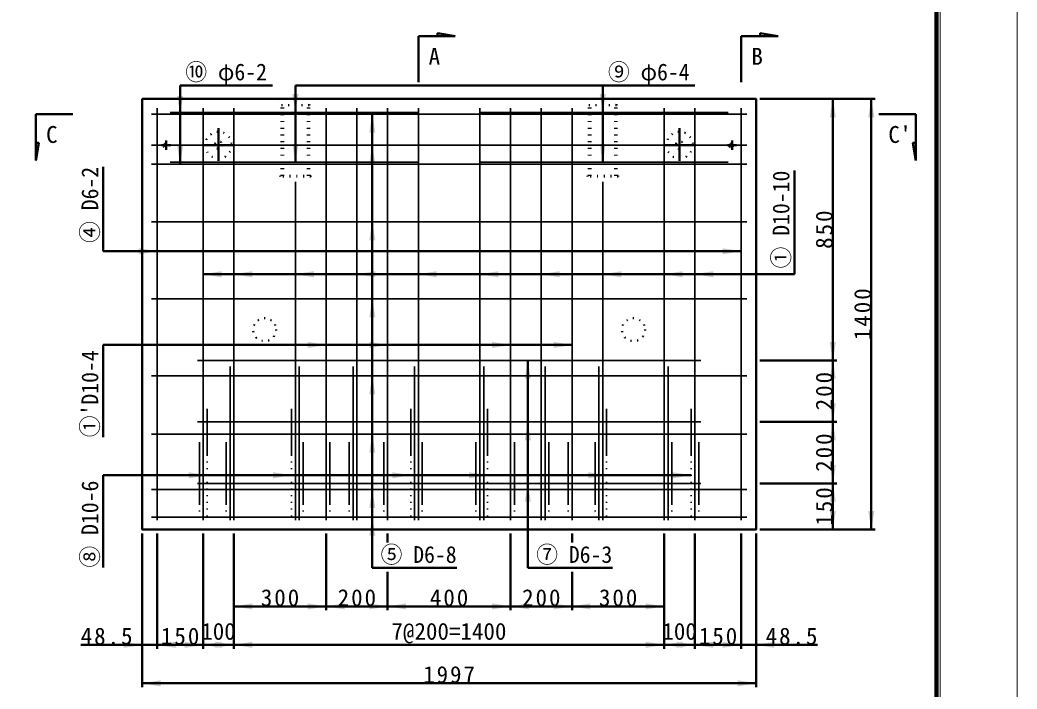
# Model space of a CAD drawing. Units: millimetres, scale not verified, with parts at other scales. Extents: x -2102 to 2102, y -1485 to 1485.
# Drawn here: x 805 to 2102, y -735 to 135 of the extents above; entities that cross this region are included whole.
import ezdxf
from ezdxf.enums import TextEntityAlignment as Align

# ---------------------------------------------------------------- set-up
doc = ezdxf.new("R2010")
doc.units = ezdxf.units.MM
doc.header["$LTSCALE"] = 5
doc.linetypes.add('DOTTED', pattern=[1.75, 0.25, -1.5])
doc.linetypes.add('LONG_DASHED_DOTTED', pattern=[15.25, 12, -1.5, 0.25, -1.5])
doc.layers.add('0-0_V-nasSTD', color=7, linetype='Continuous', lineweight=50)
doc.styles.add('ＭＳ ゴシック', font='')
doc.styles.get('ＭＳ ゴシック').set_extended_font_data('MS Gothic')

msp = doc.modelspace()

# ---------------------------------------------------------------- linework, layer by layer
at = {"layer": '0-0_V-nasSTD'}
for p, q in [((1323.4, 54.146), (1323.4, 114.146)), ((1348.4, 114.146), (1323.4, 114.146)), ((1348.4, 114.146), (1371.44, 114.146)), ((1743.4, 54.146), (1743.4, 114.146)), ((1768.4, 114.146), (1743.4, 114.146)), ((1768.4, 114.146), (1791.44, 114.146)), ((1013.4, 50.146), (1013.4, -52.254)), ((1013.4, 50.146), (1133.4, 50.146)), ((1163.4, 50.146), (1163.4, -49.854)), ((1163.4, 50.146), (1683.4, 50.146)), ((1563.4, 50.146), (1563.4, -49.854)), ((1767.8, 32.546), (1917.8, 32.546)), ((1862.8, 32.546), (1862.8, -307.454)), ((1912.8, 32.546), (1912.8, -527.454)), ((825.552, -24.414), (825.552, 12.546)), ((873.592, 12.546), (825.552, 12.546)), ((1263.4, -577.454), (1263.4, 12.546)), ((1922.8, 12.546), (1970.84, 12.546)), ((1970.84, -24.414), (1970.84, 12.546)), ((825.552, -24.414), (825.552, -47.454)), ((1970.84, -24.414), (1970.84, -47.454)), ((913.4, -165.571), (913.4, -55.571)), ((1812.8, -195.454), (1812.8, -60.454)), ((1743.4, -165.571), (913.4, -165.571)), ((1812.8, -195.454), (1043.4, -195.454)), ((1523.4, -287.454), (913.4, -287.454)), ((913.4, -407.454), (913.4, -287.454)), ((1465.9, -577.454), (1465.9, -307.454)), ((1767.8, -307.454), (1867.8, -307.454)), ((1862.8, -307.454), (1862.8, -387.454)), ((1767.8, -387.454), (1867.8, -387.454)), ((1862.8, -387.454), (1862.8, -467.454)), ((1678.4, -456.94), (913.4, -456.94)), ((913.4, -576.94), (913.4, -456.94)), ((1767.8, -467.454), (1867.8, -467.454)), ((1862.8, -527.454), (1862.8, -467.454)), ((1767.8, -527.454), (1917.8, -527.454)), ((964, -532.454), (964, -732.454)), ((983.4, -532.454), (983.4, -682.454)), ((1043.4, -532.454), (1043.4, -682.454)), ((1083.4, -532.454), (1083.4, -682.454)), ((1203.4, -532.454), (1203.4, -632.454)), ((1283.4, -532.454), (1283.4, -544.454)), ((1443.4, -532.454), (1443.4, -632.454)), ((1523.4, -532.454), (1523.4, -544.454)), ((1643.4, -532.454), (1643.4, -682.454)), ((1683.4, -532.454), (1683.4, -682.454)), ((1743.4, -532.454), (1743.4, -682.454)), ((1762.8, -532.454), (1762.8, -732.454)), ((1263.4, -577.454), (1373.4, -577.454)), ((1283.4, -582.454), (1283.4, -632.454)), ((1465.9, -577.454), (1575.9, -577.454)), ((1523.4, -582.454), (1523.4, -632.454)), ((1203.4, -627.454), (1083.4, -627.454)), ((1283.4, -627.454), (1203.4, -627.454)), ((1443.4, -627.454), (1283.4, -627.454)), ((1523.4, -627.454), (1443.4, -627.454)), ((1643.4, -627.454), (1523.4, -627.454)), ((884, -677.454), (964, -677.454)), ((1043.4, -677.454), (1083.4, -677.454)), ((1083.4, -677.454), (1643.4, -677.454)), ((1683.4, -677.454), (1643.4, -677.454)), ((1842.8, -677.454), (1762.8, -677.454)), ((964, -727.454), (1762.8, -727.454))]:
    msp.add_line(p, q, dxfattribs=at)
at = {"layer": '0-0_V-nasSTD', "linetype": 'DOTTED'}
for p, q in [((1142.4, 32.546), (1145.4, 24.546)), ((1181.4, 24.546), (1184.4, 32.546)), ((1542.4, 32.546), (1545.4, 24.546)), ((1581.4, 24.546), (1584.4, 32.546)), ((1145.4, -67.454), (1145.4, 24.546)), ((1181.4, 24.546), (1145.4, 24.546)), ((1147.4, -67.454), (1147.4, 24.546)), ((1179.4, -67.454), (1179.4, 24.546)), ((1181.4, -67.454), (1181.4, 24.546)), ((1545.4, -67.454), (1545.4, 24.546)), ((1581.4, 24.546), (1545.4, 24.546)), ((1547.4, -67.454), (1547.4, 24.546)), ((1579.4, -67.454), (1579.4, 24.546)), ((1581.4, -67.454), (1581.4, 24.546)), ((1183.4, -67.454), (1143.4, -67.454)), ((1143.4, -68.254), (1143.4, -67.454)), ((1183.4, -68.254), (1143.4, -68.254)), ((1183.4, -68.254), (1183.4, -67.454)), ((1583.4, -67.454), (1543.4, -67.454)), ((1543.4, -68.254), (1543.4, -67.454)), ((1583.4, -68.254), (1543.4, -68.254)), ((1583.4, -68.254), (1583.4, -67.454))]:
    msp.add_line(p, q, dxfattribs=at)
at = {"layer": '0-0_V-nasSTD', "lineweight": 35}
for p, q in [((983.4, 20.546), (983.4, -515.454)), ((1000.4, 14.946), (1323.4, 14.946)), ((1043.4, 20.546), (1043.4, -515.454)), ((1083.4, 20.546), (1083.4, -515.454)), ((1203.4, 20.546), (1203.4, -515.454)), ((1243.4, 20.546), (1243.4, -515.454)), ((1283.4, 20.546), (1283.4, -515.454)), ((1323.4, 20.546), (1323.4, -515.454)), ((1403.4, 20.546), (1403.4, -515.454)), ((1726.4, 14.946), (1403.4, 14.946)), ((1443.4, 20.546), (1443.4, -515.454)), ((1483.4, 20.546), (1483.4, -515.454)), ((1523.4, 20.546), (1523.4, -515.454)), ((1643.4, 20.546), (1643.4, -515.454)), ((1683.4, 20.546), (1683.4, -515.454)), ((1743.4, 20.546), (1743.4, -515.454)), ((976, 12.546), (1750.8, 12.546)), ((976, -27.454), (1750.8, -27.454)), ((1000.4, -49.854), (1323.4, -49.854)), ((1726.4, -49.854), (1403.4, -49.854)), ((976, -52.254), (1750.8, -52.254)), ((1163.4, -75.454), (1163.4, -515.454)), ((1563.4, -75.454), (1563.4, -515.454)), ((976, -127.454), (1750.8, -127.454)), ((976, -227.454), (1750.8, -227.454)), ((1036, -307.454), (1690.8, -307.454)), ((1078.4, -315.454), (1078.4, -515.454)), ((1168.4, -315.454), (1168.4, -515.454)), ((1238.4, -315.454), (1238.4, -515.454)), ((1318.4, -315.454), (1318.4, -515.454)), ((1408.4, -315.454), (1408.4, -515.454)), ((1488.4, -315.454), (1488.4, -515.454)), ((1558.4, -315.454), (1558.4, -515.454)), ((1648.4, -315.454), (1648.4, -515.454)), ((976, -327.454), (1750.8, -327.454)), ((1048.4, -370.296), (1048.4, -430.296)), ((1158.4, -370.296), (1158.4, -430.296)), ((1313.4, -370.296), (1313.4, -430.296)), ((1413.4, -370.296), (1413.4, -430.296)), ((1568.4, -370.296), (1568.4, -430.296)), ((1678.4, -370.296), (1678.4, -430.296)), ((1036, -387.454), (1690.8, -387.454)), ((976, -403.454), (1750.8, -403.454)), ((1038.4, -413.929), (1038.4, -493.929)), ((1073.4, -413.929), (1073.4, -493.929)), ((1173.4, -413.929), (1173.4, -493.929)), ((1208.4, -413.929), (1208.4, -493.929)), ((1233.4, -413.929), (1233.4, -493.929)), ((1278.4, -413.929), (1278.4, -493.929)), ((1328.4, -413.929), (1328.4, -493.929)), ((1398.4, -413.929), (1398.4, -493.929)), ((1448.4, -413.929), (1448.4, -493.929)), ((1493.4, -413.929), (1493.4, -493.929)), ((1518.4, -413.929), (1518.4, -493.929)), ((1553.4, -413.929), (1553.4, -493.929)), ((1653.4, -413.929), (1653.4, -493.929)), ((1688.4, -413.929), (1688.4, -493.929)), ((976, -475.454), (1750.8, -475.454)), ((1036, -467.454), (1690.8, -467.454)), ((976, -511.454), (1750.8, -511.454))]:
    msp.add_line(p, q, dxfattribs=at)
at = {"layer": '0-0_V-nasSTD', "linetype": 'LONG_DASHED_DOTTED'}
for p, q in [((1063.4, -5.654), (1063.4, -48.054)), ((1663.4, -5.654), (1663.4, -48.054)), ((995.2, -33.454), (995.2, -21.454)), ((1731.6, -33.454), (1731.6, -21.454)), ((989.2, -27.454), (1001.2, -27.454)), ((1042.2, -27.454), (1084.6, -27.454)), ((1642.2, -27.454), (1684.6, -27.454)), ((1725.6, -27.454), (1737.6, -27.454))]:
    msp.add_line(p, q, dxfattribs=at)
at = {"layer": '0-0_V-nasSTD', "linetype": 'DOTTED', "lineweight": 35}
for p, q in [((1048.4, -430.296), (1048.4, -517.454)), ((1158.4, -430.296), (1158.4, -517.454)), ((1313.4, -430.296), (1313.4, -517.454)), ((1413.4, -430.296), (1413.4, -517.454)), ((1568.4, -430.296), (1568.4, -517.454)), ((1678.4, -430.296), (1678.4, -517.454)), ((1038.4, -493.929), (1038.4, -507.454)), ((1073.4, -493.929), (1073.4, -507.454)), ((1173.4, -493.929), (1173.4, -507.454)), ((1208.4, -493.929), (1208.4, -507.454)), ((1233.4, -493.929), (1233.4, -507.454)), ((1278.4, -493.929), (1278.4, -507.454)), ((1328.4, -493.929), (1328.4, -507.454)), ((1398.4, -493.929), (1398.4, -507.454)), ((1448.4, -493.929), (1448.4, -507.454)), ((1493.4, -493.929), (1493.4, -507.454)), ((1518.4, -493.929), (1518.4, -507.454)), ((1553.4, -493.929), (1553.4, -507.454)), ((1653.4, -493.929), (1653.4, -507.454)), ((1688.4, -493.929), (1688.4, -507.454))]:
    msp.add_line(p, q, dxfattribs=at)
at = {"layer": '0-0_V-nasSTD', "lineweight": 18}
for points in [[(-2102.5, -1485), (-2102.5, 1485), (2102.5, 1485), (2102.5, -1485)], [(-2002.5, -1385), (-2002.5, 1385), (2002.5, 1385), (2002.5, -1385)]]:
    msp.add_lwpolyline(points, close=True, dxfattribs=at)
at = {"layer": '0-0_V-nasSTD', "lineweight": 100}
msp.add_lwpolyline([(1997.5, -1380), (1997.5, 1380), (-1997.5, 1380)], dxfattribs=at)
at = {"layer": '0-0_V-nasSTD'}
for points in [[(1348.4, 114.146), (1348.4, 117.986), (1371.44, 114.146)], [(1768.4, 114.146), (1768.4, 117.986), (1791.44, 114.146)], [(825.552, -24.414), (829.392, -24.414), (825.552, -47.454)], [(1970.84, -24.414), (1967, -24.414), (1970.84, -47.454)], [(964, -677.454), (983.4, -677.454), (1043.4, -677.454)], [(1762.8, -677.454), (1743.4, -677.454), (1683.4, -677.454)]]:
    msp.add_lwpolyline(points, dxfattribs=at)
msp.add_lwpolyline([(964, 32.546), (964, -527.454), (1762.8, -527.454), (1762.8, 32.546)], close=True, dxfattribs=at)
at = {"layer": '0-0_V-nasSTD', "linetype": 'DOTTED'}
for centre, radius in [((1063.4, -27.454), 17.2), ((1663.4, -27.454), 17.2), ((995.2, -27.454), 3.8), ((995.2, -27.454), 2.4), ((995.2, -27.454), 2), ((1063.4, -27.454), 5), ((1663.4, -27.454), 5), ((1731.6, -27.454), 3.8), ((1731.6, -27.454), 2.4), ((1731.6, -27.454), 2), ((1123.4, -267.454), 15), ((1603.4, -267.454), 15)]:
    msp.add_circle(centre, radius, dxfattribs=at)
at = {"layer": '0-0_V-nasSTD'}
for points in [[(1159.4, 38.946), (1163.4, 14.946), (1163.4, 38.946)], [(1163.4, 14.946), (1163.4, 38.946), (1167.4, 38.946)], [(1559.4, 38.946), (1563.4, 14.946), (1563.4, 38.946)], [(1563.4, 14.946), (1563.4, 38.946), (1567.4, 38.946)], [(1009.4, 36.546), (1013.4, 12.546), (1013.4, 36.546)], [(1013.4, 12.546), (1013.4, 36.546), (1017.4, 36.546)], [(1858.8, 8.546), (1862.8, 8.546), (1862.8, 32.546)], [(1862.8, 8.546), (1862.8, 32.546), (1866.8, 8.546)], [(1908.8, 8.546), (1912.8, 8.546), (1912.8, 32.546)], [(1912.8, 8.546), (1912.8, 32.546), (1916.8, 8.546)], [(1259.4, -11.454), (1263.4, -11.454), (1263.4, 12.546)], [(1263.4, -11.454), (1263.4, 12.546), (1267.4, -11.454)], [(1159.4, -25.854), (1163.4, -49.854), (1163.4, -25.854)], [(1163.4, -49.854), (1163.4, -25.854), (1167.4, -25.854)], [(1559.4, -25.854), (1563.4, -49.854), (1563.4, -25.854)], [(1563.4, -49.854), (1563.4, -25.854), (1567.4, -25.854)], [(1009.4, -28.254), (1013.4, -52.254), (1013.4, -28.254)], [(1013.4, -52.254), (1013.4, -28.254), (1017.4, -28.254)], [(1259.4, -51.454), (1263.4, -51.454), (1263.4, -27.454)], [(1263.4, -51.454), (1263.4, -27.454), (1267.4, -51.454)], [(1259.4, -151.454), (1263.4, -151.454), (1263.4, -127.454)], [(1263.4, -151.454), (1263.4, -127.454), (1267.4, -151.454)], [(959.4, -165.571), (959.4, -161.571), (983.4, -165.571)], [(959.4, -169.571), (959.4, -165.571), (983.4, -165.571)], [(1719.4, -165.571), (1719.4, -161.571), (1743.4, -165.571)], [(1719.4, -169.571), (1719.4, -165.571), (1743.4, -165.571)], [(1043.4, -195.454), (1067.4, -195.454), (1067.4, -191.454)], [(1083.4, -195.454), (1107.4, -195.454), (1107.4, -191.454)], [(1163.4, -195.454), (1187.4, -195.454), (1187.4, -191.454)], [(1243.4, -195.454), (1267.4, -195.454), (1267.4, -191.454)], [(1323.4, -195.454), (1347.4, -195.454), (1347.4, -191.454)], [(1403.4, -195.454), (1427.4, -195.454), (1427.4, -191.454)], [(1483.4, -195.454), (1507.4, -195.454), (1507.4, -191.454)], [(1563.4, -195.454), (1587.4, -195.454), (1587.4, -191.454)], [(1643.4, -195.454), (1667.4, -195.454), (1667.4, -191.454)], [(1683.4, -195.454), (1707.4, -195.454), (1707.4, -191.454)], [(1043.4, -195.454), (1067.4, -199.454), (1067.4, -195.454)], [(1083.4, -195.454), (1107.4, -199.454), (1107.4, -195.454)], [(1163.4, -195.454), (1187.4, -199.454), (1187.4, -195.454)], [(1243.4, -195.454), (1267.4, -199.454), (1267.4, -195.454)], [(1323.4, -195.454), (1347.4, -199.454), (1347.4, -195.454)], [(1403.4, -195.454), (1427.4, -199.454), (1427.4, -195.454)], [(1483.4, -195.454), (1507.4, -199.454), (1507.4, -195.454)], [(1563.4, -195.454), (1587.4, -199.454), (1587.4, -195.454)], [(1643.4, -195.454), (1667.4, -199.454), (1667.4, -195.454)], [(1683.4, -195.454), (1707.4, -199.454), (1707.4, -195.454)], [(1259.4, -251.454), (1263.4, -251.454), (1263.4, -227.454)], [(1263.4, -251.454), (1263.4, -227.454), (1267.4, -251.454)], [(1179.4, -287.454), (1179.4, -283.454), (1203.4, -287.454)], [(1259.4, -287.454), (1259.4, -283.454), (1283.4, -287.454)], [(1419.4, -287.454), (1419.4, -283.454), (1443.4, -287.454)], [(1499.4, -287.454), (1499.4, -283.454), (1523.4, -287.454)], [(1858.8, -283.454), (1862.8, -307.454), (1862.8, -283.454)], [(1862.8, -307.454), (1862.8, -283.454), (1866.8, -283.454)], [(1179.4, -291.454), (1179.4, -287.454), (1203.4, -287.454)], [(1259.4, -291.454), (1259.4, -287.454), (1283.4, -287.454)], [(1419.4, -291.454), (1419.4, -287.454), (1443.4, -287.454)], [(1499.4, -291.454), (1499.4, -287.454), (1523.4, -287.454)], [(1461.9, -331.454), (1465.9, -331.454), (1465.9, -307.454)], [(1465.9, -331.454), (1465.9, -307.454), (1469.9, -331.454)], [(1858.8, -331.454), (1862.8, -331.454), (1862.8, -307.454)], [(1862.8, -331.454), (1862.8, -307.454), (1866.8, -331.454)], [(1259.4, -351.454), (1263.4, -351.454), (1263.4, -327.454)], [(1263.4, -351.454), (1263.4, -327.454), (1267.4, -351.454)], [(1858.8, -363.454), (1862.8, -387.454), (1862.8, -363.454)], [(1862.8, -387.454), (1862.8, -363.454), (1866.8, -363.454)], [(1461.9, -411.454), (1465.9, -411.454), (1465.9, -387.454)], [(1465.9, -411.454), (1465.9, -387.454), (1469.9, -411.454)], [(1858.8, -411.454), (1862.8, -411.454), (1862.8, -387.454)], [(1862.8, -411.454), (1862.8, -387.454), (1866.8, -411.454)], [(1259.4, -427.454), (1263.4, -427.454), (1263.4, -403.454)], [(1263.4, -427.454), (1263.4, -403.454), (1267.4, -427.454)], [(1024.4, -456.94), (1024.4, -452.94), (1048.4, -456.94)], [(1134.4, -456.94), (1134.4, -452.94), (1158.4, -456.94)], [(1289.4, -456.94), (1289.4, -452.94), (1313.4, -456.94)], [(1389.4, -456.94), (1389.4, -452.94), (1413.4, -456.94)], [(1544.4, -456.94), (1544.4, -452.94), (1568.4, -456.94)], [(1654.4, -456.94), (1654.4, -452.94), (1678.4, -456.94)], [(1858.8, -443.454), (1862.8, -467.454), (1862.8, -443.454)], [(1862.8, -467.454), (1862.8, -443.454), (1866.8, -443.454)], [(1024.4, -460.94), (1024.4, -456.94), (1048.4, -456.94)], [(1134.4, -460.94), (1134.4, -456.94), (1158.4, -456.94)], [(1289.4, -460.94), (1289.4, -456.94), (1313.4, -456.94)], [(1389.4, -460.94), (1389.4, -456.94), (1413.4, -456.94)], [(1544.4, -460.94), (1544.4, -456.94), (1568.4, -456.94)], [(1654.4, -460.94), (1654.4, -456.94), (1678.4, -456.94)], [(1259.4, -499.454), (1263.4, -499.454), (1263.4, -475.454)], [(1263.4, -499.454), (1263.4, -475.454), (1267.4, -499.454)], [(1461.9, -491.454), (1465.9, -491.454), (1465.9, -467.454)], [(1465.9, -491.454), (1465.9, -467.454), (1469.9, -491.454)], [(1858.8, -491.454), (1862.8, -491.454), (1862.8, -467.454)], [(1862.8, -491.454), (1862.8, -467.454), (1866.8, -491.454)], [(1858.8, -503.454), (1862.8, -527.454), (1862.8, -503.454)], [(1862.8, -527.454), (1862.8, -503.454), (1866.8, -503.454)], [(1908.8, -503.454), (1912.8, -527.454), (1912.8, -503.454)], [(1912.8, -527.454), (1912.8, -503.454), (1916.8, -503.454)], [(1259.4, -535.454), (1263.4, -535.454), (1263.4, -511.454)], [(1263.4, -535.454), (1263.4, -511.454), (1267.4, -535.454)], [(1083.4, -627.454), (1107.4, -627.454), (1107.4, -623.454)], [(1083.4, -627.454), (1107.4, -631.454), (1107.4, -627.454)], [(1179.4, -627.454), (1179.4, -623.454), (1203.4, -627.454)], [(1179.4, -631.454), (1179.4, -627.454), (1203.4, -627.454)], [(1203.4, -627.454), (1227.4, -627.454), (1227.4, -623.454)], [(1203.4, -627.454), (1227.4, -631.454), (1227.4, -627.454)], [(1259.4, -627.454), (1259.4, -623.454), (1283.4, -627.454)], [(1259.4, -631.454), (1259.4, -627.454), (1283.4, -627.454)], [(1283.4, -627.454), (1307.4, -627.454), (1307.4, -623.454)], [(1283.4, -627.454), (1307.4, -631.454), (1307.4, -627.454)], [(1419.4, -627.454), (1419.4, -623.454), (1443.4, -627.454)], [(1419.4, -631.454), (1419.4, -627.454), (1443.4, -627.454)], [(1443.4, -627.454), (1467.4, -627.454), (1467.4, -623.454)], [(1443.4, -627.454), (1467.4, -631.454), (1467.4, -627.454)], [(1499.4, -627.454), (1499.4, -623.454), (1523.4, -627.454)], [(1499.4, -631.454), (1499.4, -627.454), (1523.4, -627.454)], [(1523.4, -627.454), (1547.4, -627.454), (1547.4, -623.454)], [(1523.4, -627.454), (1547.4, -631.454), (1547.4, -627.454)], [(1619.4, -627.454), (1619.4, -623.454), (1643.4, -627.454)], [(1619.4, -631.454), (1619.4, -627.454), (1643.4, -627.454)], [(940, -677.454), (940, -673.454), (964, -677.454)], [(983.4, -677.454), (1007.4, -677.454), (1007.4, -673.454)], [(1019.4, -677.454), (1019.4, -673.454), (1043.4, -677.454)], [(1043.4, -677.454), (1067.4, -677.454), (1067.4, -673.454)], [(1059.4, -677.454), (1059.4, -673.454), (1083.4, -677.454)], [(1083.4, -677.454), (1107.4, -677.454), (1107.4, -673.454)], [(1619.4, -677.454), (1619.4, -673.454), (1643.4, -677.454)], [(1643.4, -677.454), (1667.4, -677.454), (1667.4, -673.454)], [(1659.4, -677.454), (1659.4, -673.454), (1683.4, -677.454)], [(1683.4, -677.454), (1707.4, -677.454), (1707.4, -673.454)], [(1719.4, -677.454), (1719.4, -673.454), (1743.4, -677.454)], [(1762.8, -677.454), (1786.8, -677.454), (1786.8, -673.454)], [(940, -681.454), (940, -677.454), (964, -677.454)], [(983.4, -677.454), (1007.4, -681.454), (1007.4, -677.454)], [(1019.4, -681.454), (1019.4, -677.454), (1043.4, -677.454)], [(1043.4, -677.454), (1067.4, -681.454), (1067.4, -677.454)], [(1059.4, -681.454), (1059.4, -677.454), (1083.4, -677.454)], [(1083.4, -677.454), (1107.4, -681.454), (1107.4, -677.454)], [(1619.4, -681.454), (1619.4, -677.454), (1643.4, -677.454)], [(1643.4, -677.454), (1667.4, -681.454), (1667.4, -677.454)], [(1659.4, -681.454), (1659.4, -677.454), (1683.4, -677.454)], [(1683.4, -677.454), (1707.4, -681.454), (1707.4, -677.454)], [(1719.4, -681.454), (1719.4, -677.454), (1743.4, -677.454)], [(1762.8, -677.454), (1786.8, -681.454), (1786.8, -677.454)], [(964, -727.454), (988, -727.454), (988, -723.454)], [(1738.8, -727.454), (1738.8, -723.454), (1762.8, -727.454)], [(964, -727.454), (988, -731.454), (988, -727.454)], [(1738.8, -731.454), (1738.8, -727.454), (1762.8, -727.454)]]:
    msp.add_solid(points, dxfattribs=at)

# ---------------------------------------------------------------- texts
at = {"layer": '0-0_V-nasSTD', "style": 'ＭＳ ゴシック'}
for s, p in [('A', (1336.766, 70.321)), ('B', (1756.766, 70.321)), ('C', (838.918, -31.279)), ("C'", (1934.975, -31.279)), ('100', (1040.9, -677.454)), ('7@200=1400', (1288.4, -677.454)), ('100', (1640.9, -677.454))]:
    msp.add_text(s, height=21.99, dxfattribs=at).set_placement(p, align=Align.BOTTOM_LEFT)
at = {"layer": '0-0_V-nasSTD', "style": 'ＭＳ ゴシック', "width": 0.95}
for s, p in [('⑩ φ6-2', (1020.13, 50.146)), ('⑨ φ6-4', (1570.13, 50.146)), ('⑤ D6-8', (1274.289, -577.454)), ('⑦ D6-3', (1476.789, -577.454))]:
    msp.add_text(s, height=21.85, dxfattribs=at).set_placement(p, align=Align.BOTTOM_LEFT)
for s, p in [('④ D6-2', (913.4, -154.682)), ('① D10-10', (1812.8, -187.883)), ("①'D10-4", (913.4, -407.454)), ('⑧ D10-6', (913.4, -576.94))]:
    msp.add_text(s, height=21.85, rotation=90, dxfattribs=at).set_placement(p, align=Align.BOTTOM_LEFT)
at = {"layer": '0-0_V-nasSTD', "char_height": 21.99, "attachment_point": 7, "rotation": 90, "style": 'ＭＳ ゴシック'}
for s, insert in [('\\T1.17;850', (1862.8, -162.454)), ('\\T1.17;1400', (1912.8, -281.204)), ('\\T1.17;200', (1862.8, -372.454)), ('\\T1.17;200', (1862.8, -452.454)), ('\\T1.17;150', (1862.8, -522.454))]:
    msp.add_mtext(s, dxfattribs=dict(at, insert=insert))
at = {"layer": '0-0_V-nasSTD', "char_height": 21.99, "attachment_point": 7, "style": 'ＭＳ ゴシック'}
for s, insert in [('\\T1.17;300', (1118.4, -627.454)), ('\\T1.17;200', (1218.4, -627.454)), ('\\T1.17;400', (1338.4, -627.454)), ('\\T1.17;200', (1458.4, -627.454)), ('\\T1.17;300', (1558.4, -627.454)), ('\\T1.17;48.5', (884, -677.454)), ('\\T1.17;150', (988.4, -677.454)), ('\\T1.17;150', (1688.4, -677.454)), ('\\T1.17;48.5', (1775.3, -677.454)), ('\\T1.17;1997', (1329.65, -727.454))]:
    msp.add_mtext(s, dxfattribs=dict(at, insert=insert))

doc.saveas('drawing.dxf')
